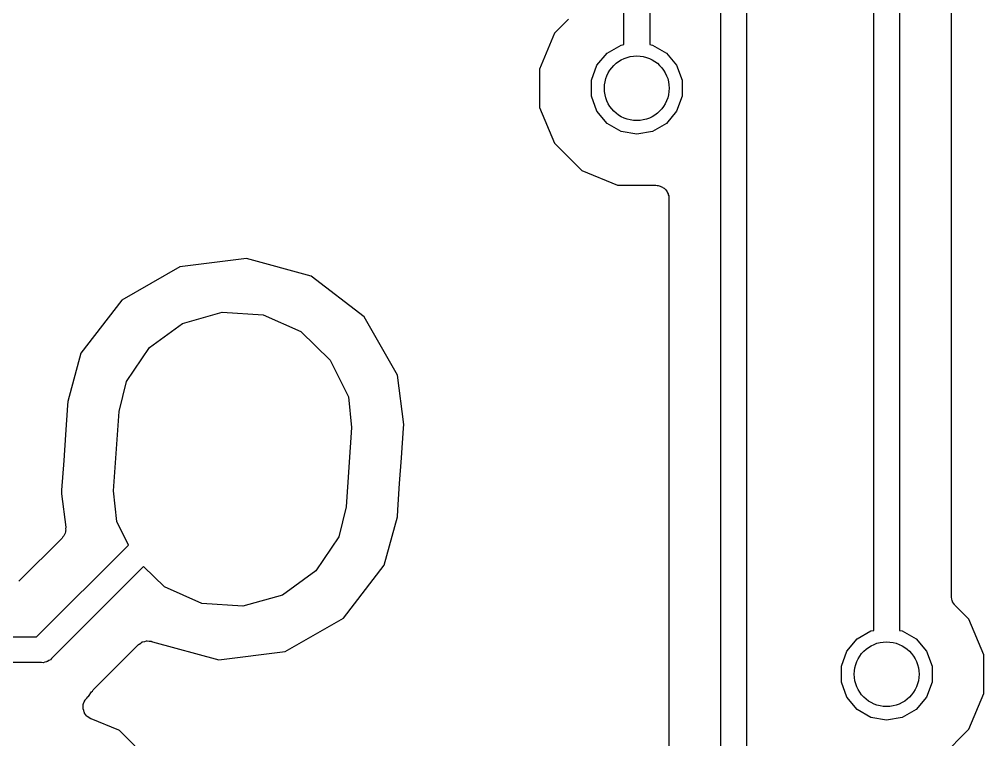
# Model space of a CAD drawing. Extents: x 240.1 to 314.9, y -176.2 to -102.8.
# Drawn here: x 249.35 to 258.81, y -146.55 to -139.48 of the extents above; entities that cross this region are included whole.
import ezdxf

# ---------------------------------------------------------------- set-up
doc = ezdxf.new("R2010")
doc.units = 0
doc.header["$MEASUREMENT"] = 0
doc.layers.add('BLACK', color=7, linetype='CONTINUOUS')

msp = doc.modelspace()

# ---------------------------------------------------------------- linework, layer by layer
at = {"layer": 'BLACK', "linetype": 'CONTINUOUS'}
for p, q in [((256.226, -148.739), (256.226, -134.339)), ((256.48, -134.339), (256.48, -148.993)), ((255.276, -139.731), (255.276, -138.089)), ((255.53, -138.089), (255.53, -139.731)), ((257.726, -143.399), (257.726, -138.089)), ((257.98, -138.089), (257.98, -145.481)), ((258.488, -145.145), (258.488, -138.425)), ((254.734, -139.481), (254.731, -139.485)), ((254.731, -139.485), (254.596, -139.62)), ((254.596, -139.62), (254.45, -139.971)), ((255.113, -139.814), (255.249, -139.736)), ((255.249, -139.736), (255.276, -139.731)), ((255.53, -139.731), (255.557, -139.736)), ((255.557, -139.736), (255.693, -139.814)), ((255.012, -139.934), (255.113, -139.814)), ((255.693, -139.814), (255.794, -139.934)), ((254.958, -140.082), (255.012, -139.934)), ((255.794, -139.934), (255.847, -140.082)), ((254.45, -139.971), (254.45, -140.349)), ((254.958, -140.238), (254.958, -140.082)), ((255.847, -140.082), (255.847, -140.238)), ((255.012, -140.386), (254.958, -140.238)), ((255.847, -140.238), (255.794, -140.386)), ((254.45, -140.349), (254.596, -140.7)), ((255.113, -140.506), (255.012, -140.386)), ((255.794, -140.386), (255.693, -140.506)), ((255.249, -140.584), (255.113, -140.506)), ((255.693, -140.506), (255.557, -140.584)), ((255.403, -140.611), (255.249, -140.584)), ((255.557, -140.584), (255.403, -140.611)), ((254.596, -140.7), (254.863, -140.967)), ((254.863, -140.967), (255.214, -141.112)), ((255.214, -141.112), (255.591, -141.112)), ((255.591, -141.112), (255.602, -141.114)), ((255.602, -141.114), (255.613, -141.114)), ((255.613, -141.114), (255.623, -141.118)), ((255.623, -141.118), (255.634, -141.12)), ((255.634, -141.12), (255.644, -141.126)), ((255.644, -141.126), (255.655, -141.13)), ((255.655, -141.13), (255.663, -141.137)), ((255.663, -141.137), (255.673, -141.142)), ((255.673, -141.142), (255.68, -141.151)), ((255.68, -141.151), (255.688, -141.158)), ((255.688, -141.158), (255.694, -141.167)), ((255.694, -141.167), (255.701, -141.176)), ((255.701, -141.176), (255.705, -141.186)), ((255.705, -141.186), (255.71, -141.196)), ((255.71, -141.196), (255.712, -141.207)), ((255.712, -141.207), (255.716, -141.217)), ((255.716, -141.217), (255.716, -141.229)), ((255.716, -141.229), (255.718, -141.239)), ((255.718, -141.239), (255.718, -147.206)), ((251.576, -141.831), (250.924, -141.914)), ((252.21, -142.003), (251.576, -141.831)), ((250.924, -141.914), (250.354, -142.241)), ((252.729, -142.404), (252.21, -142.003)), ((250.354, -142.241), (249.953, -142.76)), ((250.95, -142.467), (251.338, -142.356)), ((251.338, -142.356), (251.74, -142.384)), ((251.74, -142.384), (252.108, -142.547)), ((253.056, -142.974), (252.729, -142.404)), ((250.624, -142.705), (250.95, -142.467)), ((252.108, -142.547), (252.398, -142.827)), ((249.953, -142.76), (249.824, -143.234)), ((250.399, -143.039), (250.624, -142.705)), ((252.398, -142.827), (252.575, -143.189)), ((253.118, -143.461), (253.056, -142.974)), ((250.327, -143.332), (250.399, -143.039)), ((249.824, -143.234), (249.822, -143.27)), ((252.575, -143.189), (252.607, -143.489)), ((249.822, -143.27), (249.802, -143.56)), ((249.822, -143.27), (249.822, -143.27)), ((250.273, -144.111), (250.327, -143.332)), ((257.726, -145.481), (257.726, -143.399)), ((257.726, -143.399), (257.726, -143.399)), ((252.607, -143.489), (252.553, -144.268)), ((253.096, -143.787), (253.116, -143.497)), ((253.116, -143.497), (253.118, -143.461)), ((253.116, -143.497), (253.116, -143.497)), ((249.802, -143.56), (249.784, -143.813)), ((249.784, -143.813), (249.764, -144.103)), ((249.784, -143.813), (249.784, -143.813)), ((253.078, -144.04), (253.096, -143.787)), ((253.096, -143.787), (253.096, -143.787)), ((249.764, -144.103), (249.762, -144.139)), ((249.764, -144.103), (249.764, -144.103)), ((250.305, -144.411), (250.273, -144.111)), ((253.061, -144.297), (253.078, -144.04)), ((253.078, -144.04), (253.078, -144.04)), ((249.762, -144.139), (249.804, -144.468)), ((252.553, -144.268), (252.481, -144.561)), ((253.056, -144.366), (253.061, -144.297)), ((252.927, -144.84), (253.056, -144.366)), ((249.805, -144.495), (249.802, -144.504)), ((249.804, -144.468), (249.803, -144.482)), ((249.803, -144.482), (249.805, -144.495)), ((250.418, -144.643), (250.305, -144.411)), ((249.768, -144.574), (249.345, -144.997)), ((249.776, -144.563), (249.768, -144.574)), ((249.785, -144.553), (249.776, -144.563)), ((249.788, -144.545), (249.785, -144.553)), ((249.793, -144.538), (249.788, -144.545)), ((249.797, -144.525), (249.793, -144.538)), ((249.802, -144.512), (249.797, -144.525)), ((249.802, -144.504), (249.802, -144.512)), ((252.481, -144.561), (252.256, -144.895)), ((249.518, -145.542), (250.418, -144.643)), ((250.566, -144.854), (249.665, -145.755)), ((250.772, -145.053), (250.566, -144.854)), ((252.526, -145.359), (252.927, -144.84)), ((252.256, -144.895), (251.93, -145.133)), ((251.14, -145.216), (250.772, -145.053)), ((251.93, -145.133), (251.542, -145.244)), ((258.489, -145.151), (258.488, -145.145)), ((258.488, -145.156), (258.489, -145.151)), ((258.493, -145.172), (258.488, -145.156)), ((251.542, -145.244), (251.14, -145.216)), ((258.496, -145.189), (258.493, -145.172)), ((258.498, -145.194), (258.496, -145.189)), ((258.5, -145.199), (258.498, -145.194)), ((258.509, -145.213), (258.5, -145.199)), ((258.518, -145.227), (258.509, -145.213)), ((258.522, -145.231), (258.518, -145.227)), ((258.525, -145.235), (258.522, -145.231)), ((258.66, -145.37), (258.525, -145.235)), ((251.956, -145.686), (252.526, -145.359)), ((258.805, -145.721), (258.66, -145.37)), ((257.563, -145.564), (257.699, -145.486)), ((257.699, -145.486), (257.726, -145.481)), ((257.98, -145.481), (258.007, -145.486)), ((258.007, -145.486), (258.143, -145.564)), ((248.037, -145.542), (249.518, -145.542)), ((250.073, -146.065), (250.518, -145.62)), ((250.518, -145.62), (250.521, -145.618)), ((250.521, -145.618), (250.523, -145.616)), ((250.523, -145.616), (250.539, -145.605)), ((250.539, -145.605), (250.554, -145.594)), ((250.554, -145.594), (250.557, -145.594)), ((250.557, -145.594), (250.56, -145.592)), ((250.56, -145.592), (250.579, -145.588)), ((250.579, -145.588), (250.597, -145.583)), ((250.597, -145.583), (250.6, -145.583)), ((250.6, -145.583), (250.603, -145.583)), ((250.603, -145.583), (250.622, -145.585)), ((250.622, -145.585), (250.641, -145.587)), ((250.641, -145.587), (250.644, -145.588)), ((250.644, -145.588), (250.647, -145.589)), ((250.647, -145.589), (250.655, -145.593)), ((250.655, -145.593), (251.304, -145.769)), ((257.462, -145.684), (257.563, -145.564)), ((258.143, -145.564), (258.244, -145.684)), ((251.304, -145.769), (251.956, -145.686)), ((257.409, -145.832), (257.462, -145.684)), ((258.244, -145.684), (258.298, -145.832)), ((258.805, -146.099), (258.805, -145.721)), ((249.565, -145.796), (248.084, -145.796)), ((249.582, -145.797), (249.565, -145.796)), ((249.599, -145.793), (249.582, -145.797)), ((249.615, -145.79), (249.599, -145.793)), ((249.62, -145.787), (249.615, -145.79)), ((249.625, -145.786), (249.62, -145.787)), ((249.639, -145.776), (249.625, -145.786)), ((249.654, -145.768), (249.639, -145.776)), ((249.665, -145.755), (249.654, -145.768)), ((257.409, -145.988), (257.409, -145.832)), ((258.298, -145.832), (258.298, -145.988)), ((257.462, -146.136), (257.409, -145.988)), ((258.298, -145.988), (258.244, -146.136)), ((250.028, -146.128), (250.057, -146.084)), ((250.057, -146.084), (250.066, -146.075)), ((250.066, -146.075), (250.073, -146.065)), ((258.66, -146.45), (258.805, -146.099)), ((249.978, -146.196), (249.986, -146.181)), ((249.978, -146.201), (249.978, -146.196)), ((249.986, -146.181), (249.993, -146.164)), ((249.993, -146.164), (249.996, -146.161)), ((249.996, -146.161), (249.998, -146.157)), ((249.998, -146.157), (250.011, -146.145)), ((250.011, -146.145), (250.022, -146.132)), ((250.022, -146.132), (250.026, -146.129)), ((250.026, -146.129), (250.028, -146.128)), ((257.563, -146.256), (257.462, -146.136)), ((258.244, -146.136), (258.143, -146.256)), ((249.974, -146.24), (249.976, -146.223)), ((249.975, -146.245), (249.974, -146.24)), ((249.975, -146.249), (249.975, -146.245)), ((249.98, -146.266), (249.975, -146.249)), ((249.976, -146.205), (249.978, -146.201)), ((249.976, -146.223), (249.976, -146.205)), ((249.984, -146.283), (249.98, -146.266)), ((249.987, -146.287), (249.984, -146.283)), ((249.988, -146.291), (249.987, -146.287)), ((249.999, -146.305), (249.988, -146.291)), ((257.699, -146.334), (257.563, -146.256)), ((258.143, -146.256), (258.007, -146.334)), ((250.009, -146.32), (249.999, -146.305)), ((250.012, -146.322), (250.009, -146.32)), ((250.015, -146.326), (250.012, -146.322)), ((250.03, -146.335), (250.015, -146.326)), ((250.044, -146.346), (250.03, -146.335)), ((250.049, -146.347), (250.044, -146.346)), ((250.053, -146.349), (250.049, -146.347)), ((250.325, -146.459), (250.053, -146.349)), ((257.853, -146.361), (257.699, -146.334)), ((258.007, -146.334), (257.853, -146.361)), ((250.33, -146.463), (250.325, -146.459)), ((250.332, -146.464), (250.33, -146.463)), ((251.046, -147.178), (250.332, -146.464)), ((258.393, -146.717), (258.66, -146.45))]:
    msp.add_line(p, q, dxfattribs=at)
at = {"layer": 'BLACK'}
for centre in [(255.403, -140.16), (257.853, -145.91), (257.853, -145.91)]:
    msp.add_circle(centre, 0.3175, dxfattribs=at)

doc.saveas('drawing.dxf')
